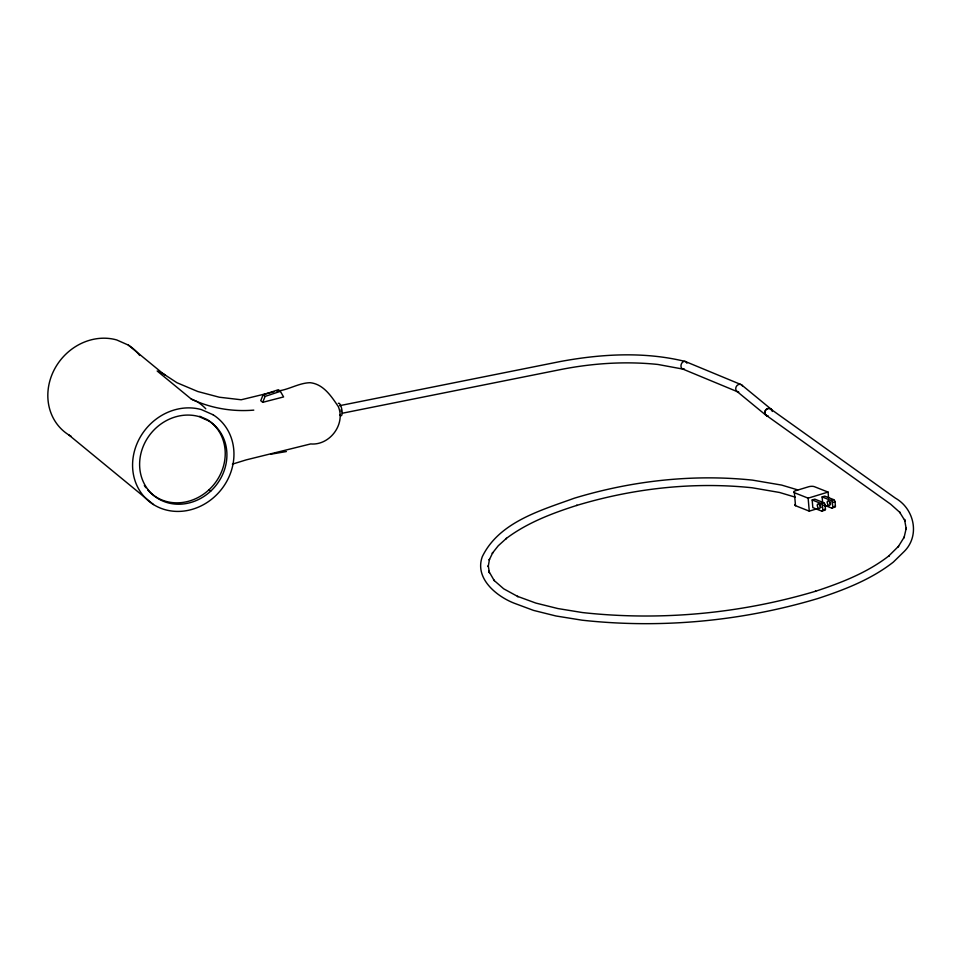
<?xml version="1.0" encoding="UTF-8"?>
<svg xmlns="http://www.w3.org/2000/svg" width="962" height="962" viewBox="0 0 962 962"><rect width="100%" height="100%" fill="white"/><g stroke="black" fill="none" stroke-linecap="round" stroke-linejoin="round"><path stroke-width="1.44" d="M263.107 394.781L260.75 400.697L262.734 402.332L283.598 396.933L280.375 391.342L278.391 389.718L263.107 394.781L265.091 396.404L280.375 391.342M262.734 402.332L265.091 396.404M232.371 464.153L246.224 459.872L310.666 443.939C329.677 445.659 345.791 424.314 338.311 406.589C331.397 396.392 323.485 384.078 310.113 382.696C298.473 382.984 288.492 390.067 276.803 391.113M828.066 492.087L814.309 486.652A4.113 1.335 -5 0 0 808.609 486.76L795.418 490.764A4.113 1.335 -5 0 0 794.384 492.712L808.14 498.16L828.066 492.087L828.571 497.859M812.168 499.975L814.826 499.158L823.7 502.669A2.261 1.166 73.1 0 1 825.083 504.773L825.456 509.175A2.273 1.166 73.1 0 1 824.35 510.305L821.692 511.111L812.83 507.611L812.168 499.975L821.043 503.475A2.261 1.166 73.1 0 1 822.426 505.579L822.799 509.992A2.273 1.166 73.1 0 1 821.692 511.111M822.57 502.032L822.125 496.933L824.783 496.127L833.657 499.639A2.261 1.166 73.1 0 1 835.04 501.743L835.425 506.144A2.273 1.166 73.1 0 1 834.319 507.275L831.661 508.08L825.324 505.579M821.043 503.475L823.7 502.669M822.125 496.933L831 500.444L833.657 499.639M822.426 505.579L825.083 504.773M831 500.444A2.261 1.166 73.1 0 1 832.383 502.549L835.04 501.743M795.177 504.389A4.113 1.335 -5 0 0 795.514 505.699L809.27 511.135L817.808 508.537M824.927 506.373L827.777 505.507M822.799 509.992L825.456 509.175M831.661 508.08A2.273 1.166 73.1 0 0 832.767 506.95L835.425 506.144M273.954 391.811L241.185 399.771L219.312 397.222L197.763 391.51L176.936 382.72L162.987 373.581L128.319 345.081L116.691 339.935A53.956 48.377 -50.6 0 0 53.283 371.657A53.956 48.377 -50.6 0 0 71.152 436.291M339.502 405.699L560.714 361.447C601.647 353.896 644.54 351.455 685.269 361.471L740.776 384.475M342.304 413.239L562 369.288C593.494 363.191 625.901 361.123 657.852 364.454L682.828 369.071L737.854 391.883M270.779 454.22L286.387 451.551M797.823 489.923L781.649 485.088L752.549 480.134C692.929 473.893 632.202 480.723 574.891 498.027L574.398 498.172C540.909 510.341 499.037 521.993 482.263 556.757C474.47 578.318 496.26 596.115 513.961 603.114L533.501 610.389L555.964 615.981L582.07 620.189C660.882 628.835 741.498 621.296 817.459 598.641L817.965 598.484C844.504 589.766 871.127 579.461 893.337 562.097L904.292 551.394C920.225 535.461 914.249 508.73 895.357 498.112L770.61 408.994M795.37 497.21L779.545 492.472L752.152 487.77C693.241 481.601 633.261 488.371 576.635 505.459L577.14 505.303C552.08 513.299 526.935 522.811 505.796 538.84L506.469 538.311L498.232 545.791L492.267 553.342L492.797 552.585L489.177 560.1L489.478 559.211L488.227 566.606L488.275 565.656L489.393 572.859L488.732 571.103L494.264 580.651L493.602 580.002L503.703 588.816L518.109 596.693L517.388 596.308L535.858 603.078L557.912 608.561L582.515 612.566C660.593 621.127 740.439 613.66 815.692 591.209L815.187 591.377C841.281 582.792 867.447 572.667 889.273 555.591L888.599 556.12L898.64 546.188L898.111 546.933L904.316 536.964L904.015 537.854L906.276 528.018L906.228 528.968L904.545 519.432L905.218 521.188L899.59 512.097L900.24 512.758L890.728 504.256L766.053 415.187M165.308 375.144A53.956 48.377 -50.6 0 0 162.987 373.581L157.167 371.007L191.294 399.074L197.114 401.647M199.723 416.269L202.224 417.388M203.475 417.941L207.239 419.6A46.465 41.667 -50.6 0 1 213.251 485.329A46.465 41.667 -50.6 0 1 147.655 489.862M741.582 384.884L770.947 409.03M737.048 391.474L766.197 415.44M209.055 489.718L210.75 491.113M68.723 434.872L153.475 504.545M832.383 502.549L832.767 506.95M808.14 498.16L809.27 511.135M794.384 492.712L795.514 505.699M338.335 403.318A6.445 1.924 78.7 0 1 342.015 410.558A6.445 1.924 78.7 0 1 339.814 414.862M341.125 409.644A3.992 1.19 78.7 0 1 341.294 411.58M684.415 369.023A4.004 2.97 -72.4 0 1 681.036 366.714A4.004 2.97 -72.4 0 1 683.164 361.772A4.004 2.97 -72.4 0 1 686.916 363.227M738.744 392.051A4.004 3.427 -60.3 0 1 735.738 388.756A4.004 3.427 -60.3 0 1 738.648 384.511A4.004 3.427 -60.3 0 1 742.652 386.327M767.965 416.053A3.992 3.571 -50.6 0 1 764.838 412.349A3.992 3.571 -50.6 0 1 768.53 408.429A3.992 3.571 -50.6 0 1 772.306 411.459M128.319 345.081A53.956 48.377 -50.6 0 1 139.694 355.459M198.292 402.405A53.956 48.377 -50.6 0 1 205.784 408.814M253.788 410.125A126.299 119.889 -35.5 0 1 191.294 399.074M145.935 487.746A46.465 41.667 -50.6 0 1 144.348 485.485M767.724 415.776A3.836 3.391 -54.5 0 1 765.608 410.065A3.836 3.391 -54.5 0 1 771.668 410.425M830.759 504.016A2.429 1.251 73.1 0 1 829.966 501.731M821.139 507.443A2.429 1.251 73.1 0 1 820.49 506.553M820.081 505.363A2.429 1.251 73.1 0 1 820.129 503.727M213.059 414.754L201.431 409.608A53.956 48.377 -50.6 0 0 132.696 468.759A53.956 48.377 -50.6 0 0 207.852 501.996A53.956 48.377 -50.6 0 0 213.059 414.754M208.922 420.983L198.906 416.558A46.465 41.667 -50.6 0 0 139.718 467.496A46.465 41.667 -50.6 0 0 204.437 496.115A46.465 41.667 -50.6 0 0 208.922 420.983M827.32 501.972A2.429 1.251 73.1 0 0 829.172 505.567A2.429 1.251 73.1 0 0 829.593 502.104A2.429 1.251 73.1 0 0 827.32 501.972M817.363 505.014A2.429 1.251 73.1 0 0 819.203 508.609A2.429 1.251 73.1 0 0 819.636 505.134A2.429 1.251 73.1 0 0 817.363 505.014"/></g></svg>
